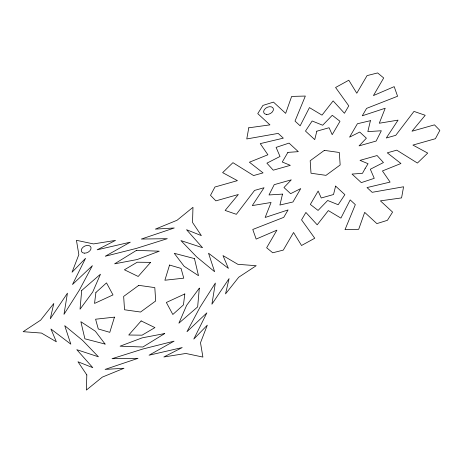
<?xml version="1.0" encoding="UTF-8"?>
<svg xmlns="http://www.w3.org/2000/svg" width="463" height="463" viewBox="0 0 463 463"><rect width="100%" height="100%" fill="white"/><g stroke="black" fill="none" stroke-linecap="round" stroke-linejoin="round"><path stroke-width="0.69" d="M86.818 374.92L86.378 390.066L102.323 377.113L123.991 368.27L105.066 369.405L138.015 358.333L112.034 358.709L142.998 348.975L174.105 341.138L149.034 355.214L182.214 347.563L163.838 356.985L185.854 353.466L202.898 357.077L200.502 342.736L207.302 325.159L193.794 339.078L206.868 312.861L186.971 331.716L200.016 307.224L215.364 283.043L211.909 304.22L229.087 278.581L225.527 293.912L238.711 277.233L256.201 265.704L237.855 264.315L222.987 255.582L228.409 268.366L208.529 253.22L214.612 271.7L196.694 256.942L180.929 240.598L202.545 247.699L186.548 229.712L201.364 235.615L192.533 222.46L192.973 207.32L177.028 220.272L155.36 229.116L174.285 227.981L141.337 239.053L167.311 238.671L136.33 248.417L105.24 256.247L130.311 242.172L97.137 249.823L115.513 240.395L93.491 243.92L76.447 240.309L78.843 254.65L72.049 272.227L85.551 258.302L72.483 284.519L92.38 265.669L79.329 290.156L63.987 314.342L67.442 293.166L50.264 318.804L53.818 303.473L40.634 320.153L23.15 331.682L41.491 333.071L56.359 341.804L50.942 329.019L70.822 344.165L64.739 325.686L82.651 340.438L98.416 356.788L76.8 349.687L92.803 367.674L77.981 361.771L86.818 374.92M81.696 290.492L80.035 309.22L92.739 291.997L100.465 274.2L81.696 290.492M199.316 288.165L197.655 306.894L178.886 323.186L186.606 305.389L199.316 288.165M95.905 292.483L94.533 303.433L113.001 294.914L106.513 282.893L95.905 292.483M184.812 293.953L183.446 304.903L172.832 314.493L166.35 302.466L184.812 293.953M248.776 127.811L246.767 138.946L278.182 133.402L283.321 138.148L260.252 143.628L267.898 154.769L249.407 162.218L263.059 172.884L253.585 175.564L232.93 162.669L222.634 172.63L237.409 180.645L214.948 187.006L210.497 195.328L215.868 200.867L238.329 194.506L225.14 210.439L236.356 214.317L254.569 190.409L264.043 187.729L252.283 205.589L271.063 202.487L265.149 217.471L288.079 209.924L283.744 217.35L252.769 229.469L256.155 239.082L276.92 230.146L266.647 247.757L272.719 252.786L283.287 250.107L293.559 232.495L301.535 245.494L314.759 238.231L301.563 219.867L305.893 212.442L317.201 224.821L328.336 210.578L340.913 218.108L350.19 199.9L355.329 204.646L345.01 229.665L358.692 229.307L364.682 212.361L376.87 223.612L387.398 220.319L392.589 212.1L380.401 200.849L401.571 197.909L403.58 186.774L372.165 192.319L367.026 187.573L390.095 182.092L382.444 170.951L400.941 163.503L387.288 152.836L396.762 150.157L417.412 163.051L427.714 153.091L412.932 145.075L435.394 138.715L439.85 130.392L434.479 124.854L412.018 131.214L425.208 115.281L413.991 111.404L395.772 135.312L386.304 137.991L398.064 120.131L379.284 123.233L385.199 108.249L362.269 115.796L366.598 108.371L397.578 96.252L394.192 86.639L373.427 95.575L383.7 77.963L377.629 72.934L367.061 75.614L356.788 93.225L348.813 80.226L335.582 87.49L348.784 105.853L344.449 113.279L333.14 100.899L322.011 115.142L309.434 107.613L300.151 125.82L295.012 121.074L305.337 96.055L291.649 96.414L285.659 113.36L273.477 102.109L262.949 105.402L257.752 113.62L269.941 124.871L248.776 127.811M282.511 194.101L279.918 205.034L292.946 201.972L300.753 188.586L290.625 193.673L283.969 187.527L291.279 179.835L274.212 184.668L269.003 194.958L282.511 194.101M370.423 120.687L367.836 131.619L381.338 130.763L376.135 141.053L359.062 145.886L366.378 138.194L359.722 132.048L349.588 137.135L357.401 123.748L370.423 120.687M316.825 131.197L314.736 139.623L305.476 131.07L312.149 120.988L322.676 125.236L332.266 115.293L340.004 121.294L332.197 134.681L329.095 127.724L316.825 131.197M335.606 186.097L333.522 194.524L321.253 197.996L318.145 191.04L310.337 204.426L318.081 210.428L327.665 200.485L338.193 204.733L344.871 194.651L335.606 186.097M114.465 317.143L109.789 332.341L98.289 328.967L95.581 319.215L114.465 317.143M169.556 265.044L164.886 280.237L183.77 278.165L181.056 268.413L169.556 265.044M287.888 152.385L282.274 162.009L290.318 165.343L273.251 170.181L266.896 163.167L280.017 156.482L276.098 147.39L289.045 143.102L298.305 151.656L287.888 152.385M365.133 168.503L362.46 173.336L352.036 174.065L361.302 182.619L374.249 178.33L370.331 169.238L383.445 162.554L377.096 155.539L360.023 160.372L368.068 163.711L365.133 168.503M150.608 262.365L138.194 276.469L124.414 269.779L137.227 262.22L150.608 262.365M141.14 320.923L128.743 335.015L142.06 335.177L154.931 327.601L141.14 320.923M138.784 285.347L123.656 296.424L124.535 309.77L140.555 312.039L155.69 300.962L154.81 287.61L138.784 285.347M324.343 150.371L310.181 160.742L311.009 173.231L325.998 175.35L340.16 164.978L339.333 152.489L324.343 150.371M136.458 250.385L114.616 263.835L137.158 259.54L159.272 251.189L136.458 250.385M164.735 333.545L142.864 347.007L120.073 346.191L142.193 337.845L164.735 333.545M194.46 258.58L174.256 253.307L184.089 266.237L198.488 275.682L194.46 258.58M105.095 344.078L84.885 338.806L80.863 321.698L95.343 331.224L105.095 344.078M266.642 114.436A5.197 3.49 -26.5 0 0 273.401 108.892A5.197 3.49 -26.5 0 0 265.559 108.348A5.197 3.49 -26.5 0 0 266.642 114.436M84.278 253.163A5.197 3.49 -26.5 0 0 91.032 247.618A5.197 3.49 -26.5 0 0 83.195 247.074A5.197 3.49 -26.5 0 0 84.278 253.163"/></g></svg>
